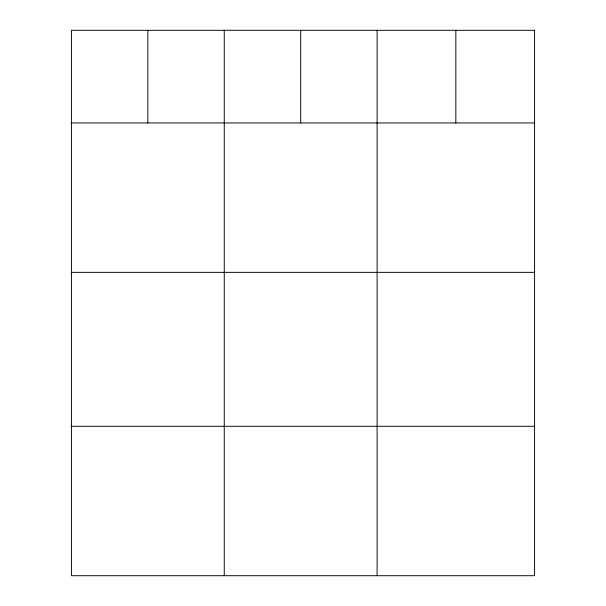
<?xml version="1.0" encoding="UTF-8"?>
<svg xmlns="http://www.w3.org/2000/svg" width="606" height="606" viewBox="0 0 606 606"><rect width="100%" height="100%" fill="white"/><g stroke="black" fill="none" stroke-linecap="round" stroke-linejoin="round"><path stroke-width="0.91" d="M71.425 122.942L534.575 122.942M71.425 272.352L534.575 272.352M71.425 426.291L534.575 426.291M455.841 30.3L455.841 122.942M377.106 30.3L377.106 575.7M300.682 30.3L300.682 122.942M224.265 30.3L224.265 575.7M147.841 30.3L147.841 122.942M534.575 30.3L71.425 30.3L71.425 575.7L534.575 575.7L534.575 30.3"/></g></svg>
